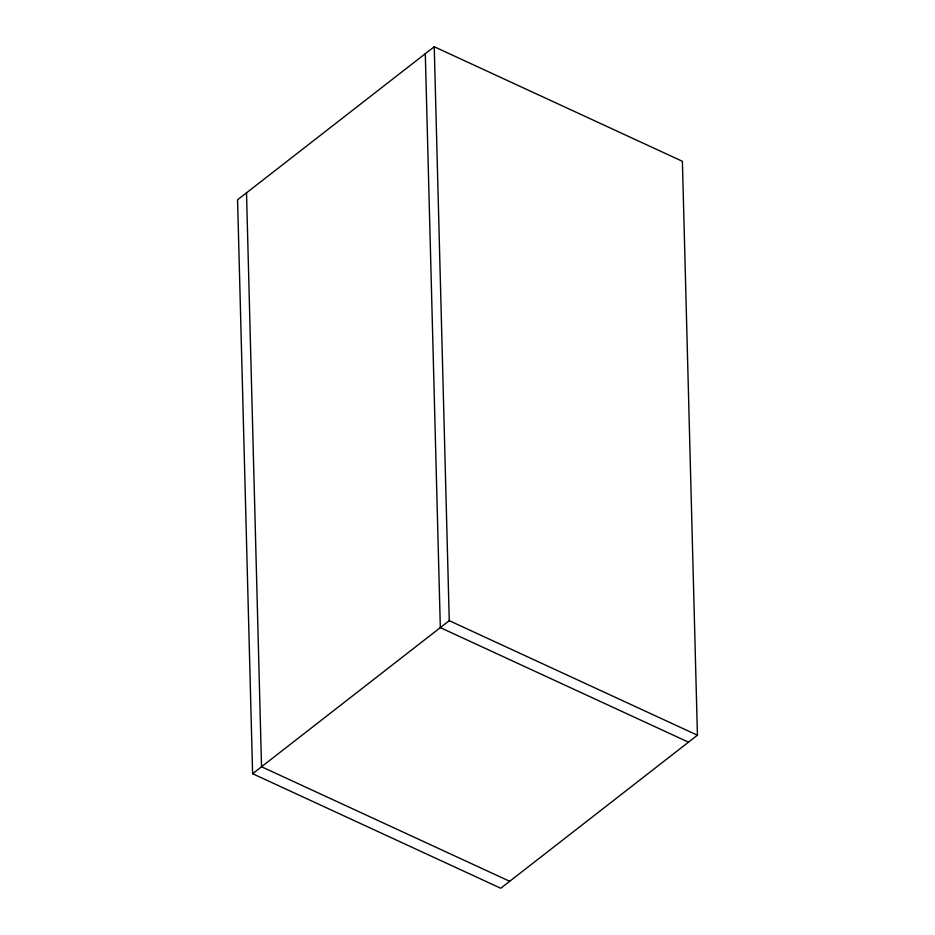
<?xml version="1.0" encoding="UTF-8"?>
<svg xmlns="http://www.w3.org/2000/svg" width="935" height="935" viewBox="0 0 935 935"><rect width="100%" height="100%" fill="white"/><g stroke="black" fill="none" stroke-linecap="round" stroke-linejoin="round"><path stroke-width="1.4" d="M434.237 46.75L237.572 199.786L252.602 773.701L500.763 888.25L697.428 735.214L682.398 161.299L434.237 46.75L449.256 620.665L252.602 773.701M449.256 620.665L697.428 735.214M688.487 742.168L440.327 627.619L425.296 53.704M509.704 881.296L261.531 766.747L246.513 192.832"/></g></svg>
